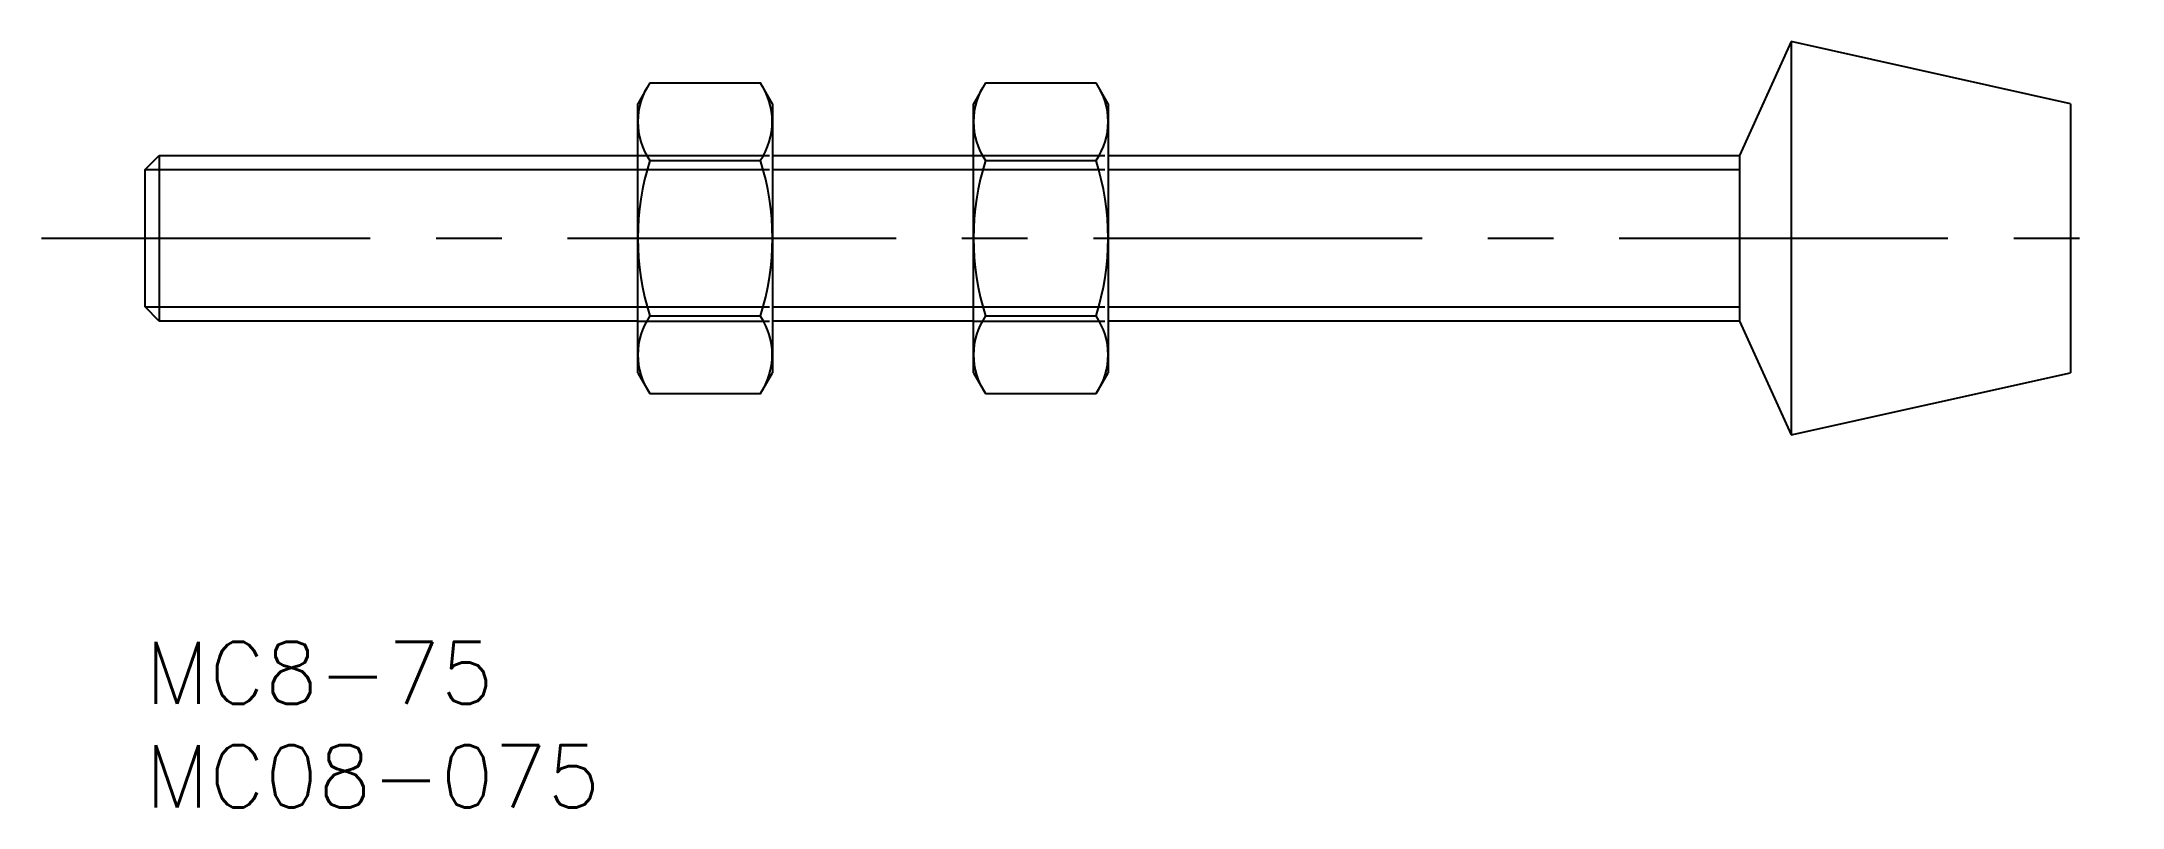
# Model space of a CAD drawing. Extents: x -5 to 96, y -8 to 29.
import ezdxf

# ---------------------------------------------------------------- set-up
doc = ezdxf.new("R2010")
doc.units = 0
doc.header["$LTSCALE"] = 0.5
doc.linetypes.add('CENTER', pattern=[50.8, 31.75, -6.35, 6.35, -6.35])
doc.linetypes.add('DASHED', pattern=[19.05, 12.7, -6.35])
for name, color, linetype in [('MSM_CENTER', 1, 'CENTER'), ('MSM_CONTINUOUS', 7, 'CONTINUOUS'), ('MSM_DASHED', 4, 'DASHED'), ('MSM_NARROW', 5, 'CONTINUOUS'), ('MSM_PART_NUMBER', 7, 'CONTINUOUS')]:
    doc.layers.add(name, color=color, linetype=linetype)
doc.styles.get("Standard").update_dxf_attribs({"font": 'txt.shx', "height": 3, "bigfont": 'bigfont.shx'})

msp = doc.modelspace()

# ---------------------------------------------------------------- linework, layer by layer
at = {"layer": 'MSM_CENTER'}
msp.add_line((-5, 19.5), (95.5, 19.5), dxfattribs=at)
at = {"layer": 'MSM_CONTINUOUS'}
for p, q in [((79.5, 29), (77, 23.5)), ((93, 26), (79.5, 29)), ((79.5, 29), (79.5, 10)), ((24.38, 27.01), (23.8, 26)), ((24.38, 27.01), (29.72, 27.01)), ((30.3, 26), (29.72, 27.01)), ((40.59, 27.01), (40.01, 26)), ((40.59, 27.01), (45.93, 27.01)), ((46.51, 26), (45.93, 27.01)), ((23.8, 13), (23.8, 26)), ((30.3, 26), (30.3, 13)), ((40.01, 13), (40.01, 26)), ((46.51, 26), (46.51, 13)), ((93, 26), (93, 13)), ((0, 22.82), (0.68, 23.5)), ((0.68, 23.5), (0.68, 15.5)), ((0.68, 23.5), (23.8, 23.5)), ((24.38, 23.25), (29.72, 23.25)), ((30.3, 23.5), (40.01, 23.5)), ((40.59, 23.25), (45.93, 23.25)), ((46.51, 23.5), (77, 23.5)), ((77, 23.5), (77, 15.5)), ((0, 16.18), (0, 22.82)), ((0.68, 15.5), (0, 16.18)), ((23.8, 15.5), (0.68, 15.5)), ((24.38, 15.75), (29.72, 15.75)), ((40.01, 15.5), (30.3, 15.5)), ((40.59, 15.75), (45.93, 15.75)), ((77, 15.5), (46.51, 15.5)), ((77, 15.5), (79.5, 10)), ((23.8, 13), (24.38, 11.99)), ((29.72, 11.99), (30.3, 13)), ((40.01, 13), (40.59, 11.99)), ((45.93, 11.99), (46.51, 13)), ((79.5, 10), (93, 13)), ((24.38, 11.99), (29.72, 11.99)), ((40.59, 11.99), (45.93, 11.99))]:
    msp.add_line(p, q, dxfattribs=at)
for centre, radius, start, end in [((27.12, 25.13), 3.32, 145.6158, 214.3842), ((26.97, 25.13), 3.32, 325.6158, 34.3842), ((43.33, 25.13), 3.32, 145.6158, 214.3842), ((43.19, 25.13), 3.32, 325.6158, 34.3842), ((36.22, 19.5), 12.42, 162.412, 197.588), ((17.88, 19.5), 12.42, 342.412, 17.588), ((52.43, 19.5), 12.42, 162.412, 197.588), ((34.09, 19.5), 12.42, 342.412, 17.588), ((27.12, 13.87), 3.32, 145.6158, 214.3842), ((26.97, 13.87), 3.32, 325.6158, 34.3842), ((43.33, 13.87), 3.32, 145.6158, 214.3842), ((43.19, 13.87), 3.32, 325.6158, 34.3842)]:
    msp.add_arc(centre, radius, start, end, dxfattribs=at)
at = {"layer": 'MSM_DASHED'}
for p, q in [((23.8, 23.5), (30.3, 23.5)), ((40.01, 23.5), (46.51, 23.5)), ((23.8, 22.82), (30.3, 22.82)), ((40.01, 22.82), (46.51, 22.82)), ((23.8, 16.18), (30.3, 16.18)), ((40.01, 16.18), (46.51, 16.18)), ((23.8, 15.5), (30.3, 15.5)), ((40.01, 15.5), (46.51, 15.5))]:
    msp.add_line(p, q, dxfattribs=at)
at = {"layer": 'MSM_NARROW'}
for p, q in [((0, 22.82), (23.8, 22.82)), ((30.3, 22.82), (40.01, 22.82)), ((46.51, 22.82), (77, 22.82)), ((0, 16.18), (23.8, 16.18)), ((30.3, 16.18), (40.01, 16.18)), ((46.51, 16.18), (77, 16.18))]:
    msp.add_line(p, q, dxfattribs=at)

# ---------------------------------------------------------------- texts
at = {"layer": 'MSM_PART_NUMBER'}
for s, p in [('MC8-75', (0, -3)), ('MC08-075', (0, -8))]:
    msp.add_text(s, height=3, dxfattribs=at).set_placement(p)

doc.saveas('drawing.dxf')
